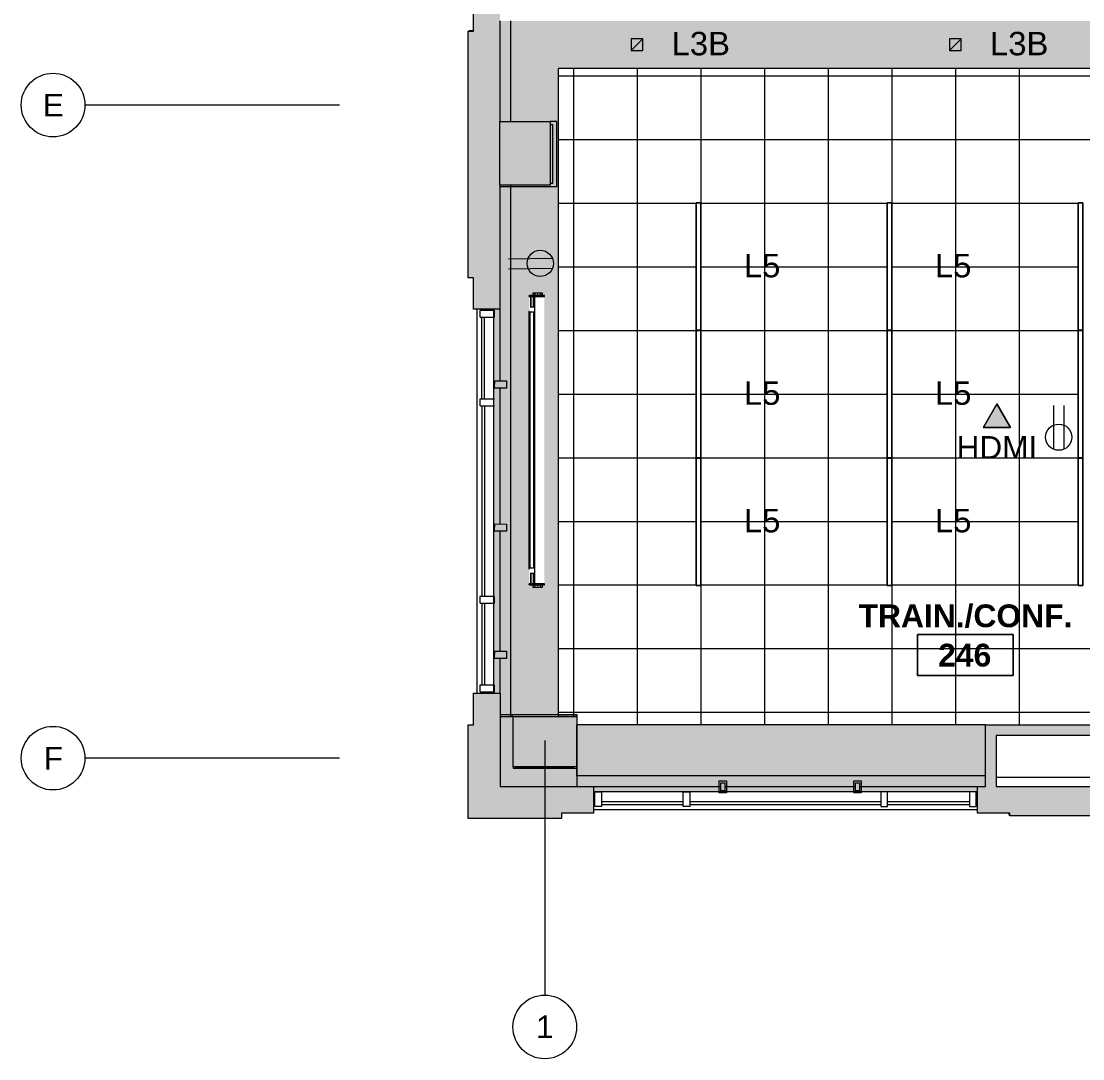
# Model space of a CAD drawing. Header units: inches. Extents: x 389 to 3083, y 11893 to 13691.
# Drawn here: x 389.3 to 789.4, y 12012.5 to 12403.8 of the extents above; entities that cross this region are included whole.
import ezdxf

# ---------------------------------------------------------------- set-up
doc = ezdxf.new("R2010")
doc.units = ezdxf.units.IN
doc.header["$MEASUREMENT"] = 0
for name, color, linetype, lineweight in [('X2$0$A-ANNO-NOTE', 131, 'Continuous', 9), ('X2$0$A-AREA-IDEN', 2, 'Continuous', 9), ('X2$0$A-CLNG', 13, 'Continuous', 13), ('X2$0$A-CLNG-PATT', 13, 'Continuous', 13), ('X2$0$A-Cols-Extr', 7, 'Continuous', 9), ('X2$0$A-DETL-GENF', 92, 'Continuous', 9), ('X2$0$A-GLAZ', 151, 'Continuous', 13), ('X2$0$A-WALL', 113, 'Continuous', 13), ('X2$0$A-Wall-Extr', 7, 'Continuous', 9), ('X2$0$A-WALL-PATT', 111, 'Continuous', 13), ('X2$0$E-ELEC-FIXT', 91, 'Continuous', 9), ('X2$0$E-LITE-EQPM', 33, 'Continuous', 9), ('X2$0$E-LITE-EQPM-IDEN', 33, 'Continuous', 9), ('X2$0$I-WALL', 2, 'Continuous', 9), ('X2$0$Plaza America_Tower 1_2nd Floor -REVIT_dwg', 8, 'Continuous', 9), ('X2$0$Q-SPCQ', 91, 'Continuous', 9), ('X2$0$S-COLS', 52, 'Continuous', 13), ('X2$0$S-GRID', 1, 'Continuous', 9), ('X2$0$S-GRID-IDEN', 1, 'Continuous', 9)]:
    doc.layers.add(name, color=color, linetype=linetype, lineweight=lineweight)
doc.styles.add('X2$0$Arial_3', font='arial.ttf', dxfattribs={"height": 8.851796})
doc.styles.add('X2$0$Swis721 Lt BT', font='swissl.ttf', dxfattribs={"height": 8.514638})
doc.styles.add('X2$0$Swis721 Lt BT_B', font='', dxfattribs={"height": 8.583975})
doc.styles.get('X2$0$Swis721 Lt BT_B').set_extended_font_data('Swis721 Lt BT', bold=True)

# ---------------------------------------------------------------- blocks, each defined once
blk = doc.blocks.new('X2$0$PS - Duplex - Duplex-4172790-FIRST FLOOR')
at = {"layer": 'X2$0$E-ELEC-FIXT'}
for p, q in [((1.375, 2.25), (-1.375, 2.25)), ((-1.375, 2.25), (-1.375, -2.25)), ((1.375, -2.25), (1.375, 2.25)), ((-1.375, -2.25), (1.375, -2.25))]:
    blk.add_line(p, q, dxfattribs=at)
blk = doc.blocks.new('X2$0$PS - Duplex - Duplex-V1-FIRST FLOOR')
at = {"layer": 'X2$0$E-ELEC-FIXT'}
for p, q in [((-1.375, -2.25), (-1.375, 2.25)), ((-1.375, 2.25), (1.375, 2.25)), ((-0.75, -1.5), (-0.75, 1.5)), ((-0.75, 1.5), (0.75, 1.5)), ((0.75, 1.5), (0.75, -1.5)), ((1.375, 2.25), (1.375, -2.25)), ((1.375, -2.25), (-1.375, -2.25)), ((0.75, -1.5), (-0.75, -1.5))]:
    blk.add_line(p, q, dxfattribs=at)
blk = doc.blocks.new('X2$0$Plaza America_Tower 1_2nd Floor -REVIT_dwg-5250115-FIRST FLOOR')
at = {"layer": 'X2$0$A-Cols-Extr'}
for p, q in [((25511.32, 12341.42), (25532.8, 12341.42)), ((25530.31, 12342.76), (25531.31, 12342.76))]:
    blk.add_line(p, q, dxfattribs=at)
at = {"layer": 'X2$0$A-Cols-Extr', "flags": 128}
for points in [[(25532.8, 12341.42), (25532.8, 12365.92), (25530.31, 12365.92)], [(25531.31, 12342.76), (25531.31, 12364.76), (25530.31, 12364.76)], [(25540.41, 12142.26), (25515.91, 12142.26), (25515.91, 12141.56)], [(25540.29, 12120.78), (25540.41, 12120.78), (25540.41, 12142.26)], [(25517.07, 12122.56), (25517.07, 12122.27), (25539.07, 12122.27), (25539.07, 12122.56)]]:
    blk.add_lwpolyline(points, dxfattribs=at)
at = {"layer": 'X2$0$A-GLAZ'}
for p, q in [((25502.57, 12295.17), (25502.57, 12150.42)), ((25504.57, 12261.29), (25504.57, 12292.17)), ((25505.57, 12261.29), (25505.57, 12292.17)), ((25511.38, 12214.18), (25511.38, 12265.43)), ((25503.89, 12258.79), (25509.32, 12258.79)), ((25504.57, 12258.79), (25504.57, 12186.79)), ((25505.57, 12258.79), (25505.57, 12186.79)), ((25511.38, 12166.18), (25511.38, 12211.43)), ((25504.57, 12184.29), (25504.57, 12153.42)), ((25505.57, 12184.29), (25505.57, 12153.42)), ((25511.38, 12150.42), (25511.38, 12163.43)), ((25546.57, 12115.17), (25594.58, 12115.17)), ((25596.08, 12115.17), (25645.35, 12115.17)), ((25646.85, 12115.17), (25691.32, 12115.17)), ((25580.44, 12109.42), (25549.57, 12109.42)), ((25549.57, 12108.42), (25580.44, 12108.42)), ((25654.94, 12109.42), (25582.94, 12109.42)), ((25582.94, 12108.42), (25654.94, 12108.42)), ((25688.32, 12109.42), (25657.44, 12109.42)), ((25657.44, 12108.42), (25688.32, 12108.42)), ((25691.32, 12106.42), (25546.57, 12106.42))]:
    blk.add_line(p, q, dxfattribs=at)
at = {"layer": 'X2$0$A-GLAZ', "flags": 128}
for points in [[(25511.38, 12268.18), (25511.38, 12295.17), (25511.32, 12295.17)], [(25503.89, 12292.17), (25509.32, 12292.17), (25509.32, 12294.67), (25503.82, 12294.67), (25503.82, 12292.17)], [(25509.32, 12261.29), (25503.82, 12261.29), (25503.82, 12258.79)], [(25503.89, 12184.29), (25509.32, 12184.29), (25509.32, 12186.79), (25503.82, 12186.79), (25503.82, 12184.29)], [(25503.89, 12150.92), (25509.32, 12150.92), (25509.32, 12153.42), (25503.82, 12153.42), (25503.82, 12150.92)]]:
    blk.add_lwpolyline(points, dxfattribs=at)
for points in [[(25547.07, 12113.17), (25549.57, 12113.17), (25549.57, 12107.67), (25547.07, 12107.67)], [(25582.94, 12113.17), (25582.94, 12107.67), (25580.44, 12107.67), (25580.44, 12113.17)], [(25654.94, 12113.17), (25654.94, 12107.67), (25657.44, 12107.67), (25657.44, 12113.17)], [(25688.32, 12113.17), (25688.32, 12107.67), (25690.82, 12107.67), (25690.82, 12113.17)]]:
    blk.add_lwpolyline(points, close=True, dxfattribs=at)
at = {"layer": 'X2$0$A-Wall-Extr'}
blk.add_line((25698.33, 12118.67), (25747.48, 12118.67), dxfattribs=at)
at = {"layer": 'X2$0$A-Wall-Extr', "flags": 128}
for points in [[(25501.32, 12400.17), (25499.57, 12400.17), (25499.57, 12400.01)], [(25501.32, 12400.17), (25499.57, 12400.17), (25499.57, 12400.01)], [(25511.32, 12341.42), (25532.8, 12341.42), (25532.8, 12365.92), (25530.31, 12365.92)], [(25540.41, 12115.17), (25540.41, 12142.26), (25511.38, 12142.26)], [(25540.41, 12115.17), (25540.41, 12142.26), (25511.38, 12142.26)], [(25703.32, 12105.17), (25703.32, 12104.43), (25703.48, 12104.43)], [(25703.48, 12104.43), (25703.32, 12104.43), (25703.32, 12105.17)]]:
    blk.add_lwpolyline(points, dxfattribs=at)
blk = doc.blocks.new('X2$0$Concrete-Rectangular-Column - 19 X 24-5195709-FIRST FLOOR')
at = {"layer": 'X2$0$S-COLS'}
blk.add_hatch(color=256, dxfattribs=at).paths.add_polyline_path([(-5.74, -12), (9.5, -12), (9.5, 12), (-9.5, 12), (-9.5, -12)], flags=0)
for p, q in [((-9.5, 12), (9.5, 12)), ((-9.5, -12), (-9.5, 12)), ((9.5, 12), (9.5, -12)), ((9.5, -12), (-9.5, -12))]:
    blk.add_line(p, q, dxfattribs=at)
blk = doc.blocks.new('X2$0$L-Recessed Square Downlight - 4_  wall washer-5288418-FIRST FLOOR')
at = {"layer": 'X2$0$E-LITE-EQPM'}
for p, q in [((-2.1875, -2.1875), (-2.1875, 2.1875)), ((-2.1875, 2.1875), (2.1875, 2.1875)), ((-2.1875, 2.1875), (2.1875, -2.1875)), ((2.1875, 2.1875), (2.1875, -2.1875)), ((2.1875, -2.1875), (-2.1875, -2.1875))]:
    blk.add_line(p, q, dxfattribs=at)
blk = doc.blocks.new('X2$0$Lighting-Recessed-Axis-Sculpt - SCR-B4-300-80-35-F-4-V5-FIRST FLOOR')
at = {"layer": 'X2$0$A-DETL-GENF'}
for p, q in [((24.085, 0.875), (-24.085, 0.875)), ((-24.085, 0.875), (-24.085, -0.875)), ((-24.085, 0.875), (24.085, 0.875)), ((-24.085, -0.875), (-24.085, 0.875)), ((24.085, -0.875), (24.085, 0.875)), ((24.085, 0.875), (24.085, -0.875)), ((-24.085, -0.875), (24.085, -0.875)), ((24.085, -0.875), (-24.085, -0.875))]:
    blk.add_line(p, q, dxfattribs=at)
blk = doc.blocks.new('X2$0$ElectricScreen_Contour-Electrol_HDTV-Format_Dalite - Parametric-V7-FIRST FLOOR')
at = {"layer": 'X2$0$Q-SPCQ'}
for p, q in [((-64.96, 0.93), (-64.96, 0.93)), ((-64.96, 0.76), (-64.96, 0.75)), ((-64.96, 0.75), (-64.96, -0.9)), ((-64.89, 1), (-64.58, 1)), ((-64.58, -1.15), (-64.58, 1)), ((-60.58, 0.48), (-64.58, 0.48)), ((-64.58, 0.33), (-60.58, 0.33)), ((-60.58, 0.69), (-60.58, -0.69)), ((-58.93, 1.13), (-58.93, 0.93)), ((38.16, 1.13), (-58.93, 1.13)), ((37.82, 0.73), (-58.58, 0.73)), ((-58.58, 0.73), (-58.58, -0.73)), ((37.82, -0.73), (37.82, 0.73)), ((38.16, 0.93), (38.16, 1.13)), ((39.82, -0.69), (39.82, 0.69)), ((43.82, 0.48), (39.82, 0.48)), ((39.82, 0.33), (43.82, 0.33)), ((43.82, 1), (43.82, -1.15)), ((43.82, 1), (44.13, 1)), ((44.2, -0.9), (44.2, 0.75)), ((-65.77, -0.33), (-65.77, -3.99)), ((-64.96, -0.33), (-65.77, -0.33)), ((-65.77, -3.99), (-64.96, -3.99)), ((-64.96, -0.9), (-64.96, -0.93)), ((-64.96, -0.93), (-64.96, -0.9)), ((-64.96, -1.68), (-64.96, -0.9)), ((-64.96, -0.93), (-64.96, -1.01)), ((-64.96, -1.01), (-64.96, -0.93)), ((-64.96, -1.01), (-64.96, -1.24)), ((-64.96, -1.24), (-64.96, -1.01)), ((-64.96, -1.24), (-64.96, -1.43)), ((-64.96, -1.43), (-64.96, -1.24)), ((-64.96, -1.43), (-64.96, -1.68)), ((-64.96, -1.68), (-64.96, -1.43)), ((-64.96, -1.68), (-64.96, -3.29)), ((-64.96, -3.29), (-64.96, -3.5)), ((-64.96, -3.5), (-64.96, -3.29)), ((-64.96, -4.41), (-64.96, -3.29)), ((-64.96, -3.5), (-64.96, -3.68)), ((-64.96, -3.68), (-64.96, -3.5)), ((-64.96, -3.68), (-64.96, -3.83)), ((-64.96, -3.83), (-64.96, -3.68)), ((-64.96, -3.83), (-64.96, -3.99)), ((-64.96, -3.99), (-64.96, -3.83)), ((-64.96, -3.99), (-64.96, -4.14)), ((-64.96, -4.14), (-64.96, -3.99)), ((-64.93, -1.14), (-64.93, -1.65)), ((-64.93, -3.29), (-64.93, -4.72)), ((-64.89, -1.15), (-64.58, -1.15)), ((-64.58, -0.63), (-60.58, -0.63)), ((-64.58, -1.12), (43.82, -1.12)), ((-64.58, -1.14), (-64.58, -1.2)), ((-64.58, -1.17), (-64.58, -1.15)), ((-64.58, -1.23), (-64.58, -1.17)), ((-64.58, -1.38), (-64.58, -1.23)), ((-64.58, -1.51), (-64.58, -1.38)), ((-64.58, -1.68), (-64.58, -1.51)), ((-64.58, -3.29), (-64.58, -1.68)), ((-64.58, -3.54), (-64.58, -3.29)), ((-64.58, -3.76), (-64.58, -3.54)), ((-64.58, -3.95), (-64.58, -3.76)), ((-64.58, -4.14), (-64.58, -3.95)), ((-58.58, -0.73), (37.82, -0.73)), ((39.82, -0.63), (43.82, -0.63)), ((43.82, -1.2), (43.82, -1.14)), ((43.82, -1.15), (43.82, -1.17)), ((43.82, -1.15), (44.13, -1.15)), ((43.82, -1.17), (43.82, -1.23)), ((43.82, -1.23), (43.82, -1.38)), ((43.82, -1.38), (43.82, -1.51)), ((43.82, -1.51), (43.82, -1.68)), ((43.82, -1.68), (43.82, -3.29)), ((43.82, -3.29), (43.82, -3.54)), ((43.82, -3.54), (43.82, -3.76)), ((43.82, -3.76), (43.82, -3.95)), ((43.82, -3.95), (43.82, -4.14)), ((44.16, -1.65), (44.16, -1.14)), ((44.16, -4.72), (44.16, -3.29)), ((45.01, -0.33), (44.2, -0.33)), ((44.2, -0.93), (44.2, -0.9)), ((44.2, -0.9), (44.2, -1.68)), ((44.2, -0.9), (44.2, -0.93)), ((44.2, -1.01), (44.2, -0.93)), ((44.2, -0.93), (44.2, -1.01)), ((44.2, -1.24), (44.2, -1.01)), ((44.2, -1.01), (44.2, -1.24)), ((44.2, -1.43), (44.2, -1.24)), ((44.2, -1.24), (44.2, -1.43)), ((44.2, -1.68), (44.2, -1.43)), ((44.2, -1.43), (44.2, -1.68)), ((44.2, -3.29), (44.2, -1.68)), ((44.2, -3.5), (44.2, -3.29)), ((44.2, -3.29), (44.2, -4.41)), ((44.2, -3.29), (44.2, -3.5)), ((44.2, -3.68), (44.2, -3.5)), ((44.2, -3.5), (44.2, -3.68)), ((44.2, -3.83), (44.2, -3.68)), ((44.2, -3.68), (44.2, -3.83)), ((44.2, -3.99), (44.2, -3.83)), ((44.2, -3.83), (44.2, -3.99)), ((44.2, -3.99), (45.01, -3.99)), ((44.2, -4.14), (44.2, -3.99)), ((44.2, -3.99), (44.2, -4.14)), ((45.01, -3.99), (45.01, -0.33)), ((-64.96, -4.14), (-64.96, -4.28)), ((-64.96, -4.28), (-64.96, -4.14)), ((-64.96, -4.28), (-64.96, -4.34)), ((-64.96, -4.34), (-64.96, -4.28)), ((-64.96, -4.34), (-64.96, -4.42)), ((-64.96, -4.42), (-64.96, -4.34)), ((-64.96, -4.5), (-64.96, -4.41)), ((-64.96, -4.43), (-64.96, -4.41)), ((-64.96, -4.42), (-64.96, -4.47)), ((-64.96, -4.47), (-64.96, -4.42)), ((-64.96, -4.44), (-64.96, -4.43)), ((-64.96, -4.46), (-64.96, -4.44)), ((-64.96, -4.48), (-64.96, -4.46)), ((-64.96, -4.47), (-64.96, -4.5)), ((-64.96, -4.5), (-64.96, -4.47)), ((-64.96, -4.49), (-64.96, -4.48)), ((-64.96, -4.5), (-64.96, -4.49)), ((-64.96, -4.5), (-64.93, -4.5)), ((-64.96, -4.5), (-64.96, -4.5)), ((-64.96, -4.5), (-64.96, -4.5)), ((-64.96, -4.5), (-64.96, -4.5)), ((-64.96, -4.5), (-64.96, -4.5)), ((-64.96, -4.68), (-64.96, -4.68)), ((-64.89, -4.75), (-64.58, -4.75)), ((-64.58, -4.31), (-64.58, -4.14)), ((-64.58, -4.49), (-64.58, -4.31)), ((-64.58, -4.56), (-64.58, -4.49)), ((-64.58, -4.65), (-64.58, -4.56)), ((-64.58, -4.71), (-64.58, -4.65)), ((-64.58, -4.75), (-64.58, -4.71)), ((-64.58, -4.71), (-64.58, -4.72)), ((-64.58, -4.75), (-64.58, -4.73)), ((-64.58, -4.75), (-64.58, -4.75)), ((-64.58, -4.75), (-64.58, -4.75)), ((43.82, -4.14), (43.82, -4.31)), ((43.82, -4.31), (43.82, -4.49)), ((43.82, -4.49), (43.82, -4.56)), ((43.82, -4.56), (43.82, -4.65)), ((43.82, -4.65), (43.82, -4.71)), ((43.82, -4.71), (43.82, -4.75)), ((43.82, -4.72), (43.82, -4.71)), ((43.82, -4.73), (43.82, -4.75)), ((43.82, -4.75), (44.13, -4.75)), ((43.82, -4.75), (43.82, -4.75)), ((43.82, -4.75), (43.82, -4.75)), ((44.16, -4.5), (44.2, -4.5)), ((44.2, -4.28), (44.2, -4.14)), ((44.2, -4.14), (44.2, -4.28)), ((44.2, -4.34), (44.2, -4.28)), ((44.2, -4.28), (44.2, -4.34)), ((44.2, -4.42), (44.2, -4.34)), ((44.2, -4.34), (44.2, -4.42)), ((44.2, -4.41), (44.2, -4.5)), ((44.2, -4.41), (44.2, -4.43)), ((44.2, -4.47), (44.2, -4.42)), ((44.2, -4.42), (44.2, -4.47)), ((44.2, -4.43), (44.2, -4.44)), ((44.2, -4.44), (44.2, -4.46)), ((44.2, -4.46), (44.2, -4.48)), ((44.2, -4.5), (44.2, -4.47)), ((44.2, -4.47), (44.2, -4.5)), ((44.2, -4.48), (44.2, -4.49)), ((44.2, -4.49), (44.2, -4.5)), ((44.2, -4.5), (44.2, -4.5)), ((44.2, -4.5), (44.2, -4.5)), ((44.2, -4.5), (44.2, -4.5)), ((44.2, -4.5), (44.2, -4.5)), ((44.2, -4.68), (44.2, -4.68))]:
    blk.add_line(p, q, dxfattribs=at)
at = {"layer": 'X2$0$Q-SPCQ', "flags": 128}
for points in [[(-64.96, 0.92), (-64.96, 0.92), (-64.96, 0.91), (-64.96, 0.91), (-64.96, 0.91)], [(-64.96, 0.92), (-64.96, 0.92), (-64.96, 0.92), (-64.96, 0.92), (-64.96, 0.92)], [(-64.96, 0.91), (-64.96, 0.9), (-64.96, 0.9), (-64.96, 0.89), (-64.96, 0.89), (-64.96, 0.88)], [(-64.96, 0.88), (-64.96, 0.88), (-64.96, 0.87), (-64.96, 0.86), (-64.96, 0.86), (-64.96, 0.85)], [(-64.96, 0.85), (-64.96, 0.84), (-64.96, 0.84), (-64.96, 0.83), (-64.96, 0.82), (-64.96, 0.81)], [(-64.96, 0.81), (-64.96, 0.8), (-64.96, 0.79), (-64.96, 0.79), (-64.96, 0.78), (-64.96, 0.77), (-64.96, 0.76)], [(44.2, 0.91), (44.2, 0.91), (44.2, 0.91), (44.2, 0.92), (44.2, 0.92)], [(44.2, 0.92), (44.2, 0.92), (44.2, 0.92), (44.2, 0.92), (44.2, 0.92)], [(44.2, 0.88), (44.2, 0.89), (44.2, 0.89), (44.2, 0.9), (44.2, 0.9), (44.2, 0.91)], [(44.2, 0.85), (44.2, 0.86), (44.2, 0.87), (44.2, 0.87), (44.2, 0.88), (44.2, 0.88)], [(44.2, 0.81), (44.2, 0.82), (44.2, 0.83), (44.2, 0.84), (44.2, 0.85), (44.2, 0.85)], [(44.2, 0.76), (44.2, 0.77), (44.2, 0.78), (44.2, 0.79), (44.2, 0.8), (44.2, 0.81), (44.2, 0.81)], [(44.2, 0.75), (44.2, 0.76), (44.2, 0.76)], [(-64.96, -3.53), (-64.96, -3.48), (-64.96, -3.42), (-64.96, -3.36), (-64.96, -3.31), (-64.96, -3.29)], [(-64.96, -3.74), (-64.96, -3.68), (-64.96, -3.63), (-64.96, -3.58), (-64.96, -3.53)], [(-64.96, -3.91), (-64.96, -3.86), (-64.96, -3.81), (-64.96, -3.76), (-64.96, -3.74)], [(-64.96, -4.1), (-64.96, -4.05), (-64.96, -4), (-64.96, -3.95), (-64.96, -3.91)], [(44.2, -3.29), (44.2, -3.34), (44.2, -3.4), (44.2, -3.45), (44.2, -3.51), (44.2, -3.53)], [(44.2, -3.53), (44.2, -3.59), (44.2, -3.64), (44.2, -3.69), (44.2, -3.74)], [(44.2, -3.74), (44.2, -3.79), (44.2, -3.84), (44.2, -3.89), (44.2, -3.91)], [(44.2, -3.91), (44.2, -3.96), (44.2, -4.01), (44.2, -4.06), (44.2, -4.1)], [(-64.96, -4.26), (-64.96, -4.22), (-64.96, -4.18), (-64.96, -4.13), (-64.96, -4.1)], [(-64.96, -4.43), (-64.96, -4.4), (-64.96, -4.36), (-64.96, -4.32), (-64.96, -4.29), (-64.96, -4.26)], [(-64.96, -4.41), (-64.96, -4.42), (-64.96, -4.43), (-64.96, -4.44), (-64.96, -4.45), (-64.96, -4.46)], [(-64.96, -4.5), (-64.96, -4.47), (-64.96, -4.44), (-64.96, -4.43)], [(-64.96, -4.46), (-64.96, -4.47), (-64.96, -4.48), (-64.96, -4.49), (-64.96, -4.5), (-64.96, -4.5)], [(-64.96, -4.5), (-64.96, -4.51), (-64.96, -4.52), (-64.96, -4.53), (-64.96, -4.54), (-64.96, -4.55), (-64.96, -4.56)], [(-64.96, -4.59), (-64.96, -4.57), (-64.96, -4.54), (-64.96, -4.52), (-64.96, -4.5)], [(-64.96, -4.56), (-64.96, -4.57), (-64.96, -4.58), (-64.96, -4.58), (-64.96, -4.59), (-64.96, -4.6), (-64.96, -4.6)], [(-64.96, -4.64), (-64.96, -4.63), (-64.96, -4.61), (-64.96, -4.59), (-64.96, -4.59)], [(-64.96, -4.6), (-64.96, -4.61), (-64.96, -4.62), (-64.96, -4.62), (-64.96, -4.63), (-64.96, -4.63)], [(-64.96, -4.63), (-64.96, -4.64), (-64.96, -4.65), (-64.96, -4.65), (-64.96, -4.66), (-64.96, -4.66), (-64.96, -4.66)], [(-64.96, -4.68), (-64.96, -4.67), (-64.96, -4.66), (-64.96, -4.65), (-64.96, -4.64)], [(-64.96, -4.66), (-64.96, -4.66), (-64.96, -4.67), (-64.96, -4.67), (-64.96, -4.67), (-64.96, -4.68), (-64.96, -4.68)], [(-64.96, -4.68), (-64.96, -4.68), (-64.96, -4.68), (-64.96, -4.68)], [(-64.96, -4.68), (-64.96, -4.68), (-64.96, -4.68), (-64.96, -4.68)], [(-64.89, -4.75), (-64.89, -4.75), (-64.89, -4.75), (-64.89, -4.75), (-64.9, -4.75), (-64.9, -4.75), (-64.9, -4.75), (-64.91, -4.75), (-64.91, -4.75), (-64.91, -4.75), (-64.91, -4.75), (-64.92, -4.75), (-64.92, -4.75), (-64.92, -4.75), (-64.92, -4.74), (-64.93, -4.74), (-64.93, -4.74), (-64.93, -4.74), (-64.93, -4.74), (-64.93, -4.74), (-64.94, -4.73), (-64.94, -4.73), (-64.94, -4.73), (-64.94, -4.73), (-64.94, -4.72), (-64.95, -4.72), (-64.95, -4.72), (-64.95, -4.72), (-64.95, -4.71), (-64.95, -4.71), (-64.95, -4.71), (-64.95, -4.71), (-64.95, -4.7), (-64.95, -4.7), (-64.96, -4.7), (-64.96, -4.7), (-64.96, -4.69), (-64.96, -4.69), (-64.96, -4.69)], [(44.2, -4.68), (44.2, -4.69), (44.2, -4.69), (44.2, -4.69), (44.19, -4.7), (44.19, -4.7), (44.19, -4.7), (44.19, -4.7), (44.19, -4.71), (44.19, -4.71), (44.19, -4.71), (44.19, -4.71), (44.19, -4.72), (44.19, -4.72), (44.18, -4.72), (44.18, -4.72), (44.18, -4.73), (44.18, -4.73), (44.18, -4.73), (44.18, -4.73), (44.17, -4.73), (44.17, -4.74), (44.17, -4.74), (44.17, -4.74), (44.17, -4.74), (44.16, -4.74), (44.16, -4.74), (44.16, -4.75), (44.16, -4.75), (44.15, -4.75), (44.15, -4.75), (44.15, -4.75), (44.15, -4.75), (44.14, -4.75), (44.14, -4.75), (44.14, -4.75), (44.13, -4.75), (44.13, -4.75), (44.13, -4.75), (44.13, -4.75), (44.13, -4.75)], [(44.2, -4.1), (44.2, -4.14), (44.2, -4.19), (44.2, -4.23), (44.2, -4.26)], [(44.2, -4.26), (44.2, -4.3), (44.2, -4.34), (44.2, -4.37), (44.2, -4.41), (44.2, -4.43)], [(44.2, -4.46), (44.2, -4.45), (44.2, -4.44), (44.2, -4.43), (44.2, -4.42), (44.2, -4.41)], [(44.2, -4.43), (44.2, -4.46), (44.2, -4.49), (44.2, -4.5)], [(44.2, -4.5), (44.2, -4.49), (44.2, -4.48), (44.2, -4.47), (44.2, -4.46), (44.2, -4.46)], [(44.2, -4.56), (44.2, -4.55), (44.2, -4.54), (44.2, -4.53), (44.2, -4.52), (44.2, -4.51), (44.2, -4.5)], [(44.2, -4.5), (44.2, -4.52), (44.2, -4.55), (44.2, -4.57), (44.2, -4.59)], [(44.2, -4.6), (44.2, -4.59), (44.2, -4.59), (44.2, -4.58), (44.2, -4.57), (44.2, -4.56), (44.2, -4.56)], [(44.2, -4.59), (44.2, -4.61), (44.2, -4.62), (44.2, -4.64), (44.2, -4.64)], [(44.2, -4.63), (44.2, -4.63), (44.2, -4.62), (44.2, -4.61), (44.2, -4.61), (44.2, -4.6)], [(44.2, -4.66), (44.2, -4.66), (44.2, -4.65), (44.2, -4.65), (44.2, -4.64), (44.2, -4.63), (44.2, -4.63)], [(44.2, -4.64), (44.2, -4.65), (44.2, -4.67), (44.2, -4.67), (44.2, -4.68)], [(44.2, -4.68), (44.2, -4.68), (44.2, -4.67), (44.2, -4.67), (44.2, -4.67), (44.2, -4.66), (44.2, -4.66)], [(44.2, -4.68), (44.2, -4.68), (44.2, -4.68), (44.2, -4.68), (44.2, -4.68)], [(44.2, -4.68), (44.2, -4.68), (44.2, -4.68), (44.2, -4.68)]]:
    blk.add_lwpolyline(points, dxfattribs=at)
at = {"layer": 'X2$0$Q-SPCQ'}
for centre, radius, start, end in [((-65.34, -1.09), 0.151, 0, 180), ((-65.34, -1.09), 0.151, 180, 360), ((-65.34, -3.24), 0.151, 0, 180), ((-65.34, -3.24), 0.151, 180, 360), ((-65.1, -2.16), 0.21, 45, 180), ((-65.1, -2.16), 0.21, 180, 315), ((44.34, -2.16), 0.21, 360, 135), ((44.34, -2.16), 0.21, 225, 360), ((44.58, -1.09), 0.151, 360, 180), ((44.58, -1.09), 0.151, 180, 360), ((44.58, -3.24), 0.151, 360, 180), ((44.58, -3.24), 0.151, 180, 360)]:
    blk.add_arc(centre, radius, start, end, dxfattribs=at)
for points in [[(-64.96, 0.93), (-64.96, 0.93), (-64.96, 0.94), (-64.95, 0.95), (-64.95, 0.96), (-64.94, 0.97), (-64.94, 0.98), (-64.93, 0.98), (-64.92, 0.99), (-64.91, 0.99), (-64.9, 0.99), (-64.89, 1), (-64.89, 1)], [(44.13, 1), (44.13, 1), (44.14, 0.99), (44.15, 0.99), (44.16, 0.99), (44.17, 0.98), (44.18, 0.98), (44.18, 0.97), (44.19, 0.96), (44.19, 0.95), (44.19, 0.94), (44.2, 0.93), (44.2, 0.93)], [(-64.96, -1.08), (-64.96, -1.08), (-64.96, -1.09), (-64.95, -1.1), (-64.95, -1.11), (-64.94, -1.12), (-64.94, -1.13), (-64.93, -1.13), (-64.92, -1.14), (-64.91, -1.14), (-64.9, -1.15), (-64.89, -1.15), (-64.89, -1.15)], [(44.13, -1.15), (44.13, -1.15), (44.14, -1.15), (44.15, -1.14), (44.16, -1.14), (44.17, -1.13), (44.18, -1.13), (44.18, -1.12), (44.19, -1.11), (44.19, -1.1), (44.19, -1.09), (44.2, -1.08), (44.2, -1.08)]]:
    blk.add_open_spline(points, degree=3, knots=[0, 0, 0, 0, 0.166667, 0.25, 0.333333, 0.416667, 0.5, 0.583333, 0.666667, 0.75, 0.833333, 1, 1, 1, 1], dxfattribs=at)
blk = doc.blocks.new('X2$0$Grid - Grid Head - Circle-50561-FIRST FLOOR')
at = {"layer": 'X2$0$S-GRID-IDEN'}
blk.add_circle((0, 0), 0.125, dxfattribs=at)
blk = doc.blocks.new('X2$0$Room Tag - Room Name and Number-3379422-FIRST FLOOR')
at = {"layer": 'X2$0$A-AREA-IDEN'}
for p, q in [((-0.1881, -0.1636), (-0.1881, -0.0018)), ((-0.1881, -0.0018), (0.1869, -0.0018)), ((0.1869, -0.0018), (-0.1881, -0.0018)), ((-0.1881, -0.0018), (-0.1881, -0.1636)), ((0.1869, -0.0018), (0.1869, -0.1636)), ((0.1869, -0.1636), (0.1869, -0.0018)), ((0.1869, -0.1636), (-0.1881, -0.1636)), ((-0.1881, -0.1636), (0.1869, -0.1636))]:
    blk.add_line(p, q, dxfattribs=at)

msp = doc.modelspace()

# ---------------------------------------------------------------- hatches: boundary and pattern name
at = {"layer": 'X2$0$A-ANNO-NOTE'}
msp.add_hatch(color=256, dxfattribs=at).paths.add_polyline_path([(751.89, 12250.58), (757.05, 12259.52), (762.21, 12250.58)], flags=0)
at = {"layer": 'X2$0$A-CLNG-PATT'}
h = msp.add_hatch(dxfattribs=at)
h.set_pattern_fill('FP2_63', color=256, style=0, pattern_type=2)
h.set_pattern_definition([(0, (-24941.6016, 0), (15.36, 3.84), [1.267, -10.253, 1.267, -10.253, -61.44]), (0, (-24941.6016, 0), (15.36, 3.84), [-23.04, 1.267, -21.773, 1.267, -10.253, -26.88]), (0, (-24941.6016, 0), (15.36, 3.84), [-57.6, 1.267, -6.413, 1.267, -17.933]), (120, (-24935.8416, 1.92), (-11.00553755, 11.3821502), [1.267, -10.253, 1.267, -10.253, -61.44]), (120, (-24935.8416, 1.92), (-11.00553755, 11.3821502), [-23.04, 1.267, -21.773, 1.267, -10.253, -26.88]), (120, (-24935.8416, 1.92), (-11.00553755, 11.3821502), [-57.6, 1.267, -6.413, 1.267, -17.933]), (240, (-24933.9216, 9.6), (-4.35446245, -15.2221502), [1.267, -10.253, 1.267, -10.253, -61.44]), (240, (-24933.9216, 9.6), (-4.35446245, -15.2221502), [-23.04, 1.267, -21.773, 1.267, -10.253, -26.88]), (240, (-24933.9216, 9.6), (-4.35446245, -15.2221502), [-57.6, 1.267, -6.413, 1.267, -17.933])])
h.paths.add_polyline_path([(749.72, 12113.17), (749.72, 12115.17), (752.73, 12115.17), (752.73, 12119.17), (598.68, 12119.17), (598.71, 12115.17), (604.97, 12115.17), (604.97, 12113.17), (700.38, 12113.17)], flags=0)
h.paths.add_polyline_path([(2630.46, 12113.17), (2710.45, 12113.17), (2710.45, 12120.17), (2609.88, 12120.17), (2609.88, 12116.17), (2630.46, 12116.17)], flags=0)
h.paths.add_polyline_path([(2786.25, 12113.17), (2915.46, 12113.17), (2915.46, 12116.17), (2921.83, 12116.17), (2921.83, 12120.17), (2770.45, 12120.17), (2770.45, 12113.17)], flags=0)
h.paths.add_polyline_path([(960.55, 12113.17), (1130.22, 12113.17), (1130.22, 12115.17), (1151.04, 12115.17), (1151.04, 12119.17), (930.04, 12119.17), (930.04, 12115.17), (950.38, 12115.17), (950.38, 12113.17), (950.68, 12113.17)], flags=0)
h.paths.add_polyline_path([(1430.38, 12113.17), (1509.71, 12113.17), (1509.71, 12116.42), (1514.71, 12116.42), (1514.71, 12119.17), (1410.04, 12119.17), (1410.04, 12115.17), (1430.38, 12115.17)], flags=0)
h.paths.add_polyline_path([(2090.04, 12113.17), (2090.04, 12116.17), (2110.87, 12116.17), (2110.87, 12120.17), (2004.87, 12120.17), (2004.87, 12116.23), (2009.71, 12116.23), (2009.71, 12113.17), (2013.18, 12113.17)], flags=0)
h.paths.add_polyline_path([(809.88, 12113.17), (890.22, 12113.17), (890.22, 12115.17), (911.04, 12115.17), (911.04, 12119.17), (809.88, 12119.17), (809.88, 12115.17)], flags=0)
h.paths.add_polyline_path([(1218.41, 12113.17), (1370.22, 12113.17), (1370.22, 12115.17), (1391.04, 12115.17), (1391.04, 12119.17), (1222.66, 12119.17), (1222.66, 12113.24), (1217.78, 12113.24), (1217.78, 12119.17), (1170.04, 12119.17), (1170.04, 12115.17), (1190.38, 12115.17), (1190.38, 12113.17), (1217.78, 12113.17)], flags=0)
h.paths.add_polyline_path([(2330.04, 12113.21), (2330.04, 12116.17), (2350.63, 12116.17), (2350.6, 12120.17), (2252.57, 12120.17), (2252.57, 12113.28), (2247.7, 12113.28), (2247.7, 12120.17), (2146.21, 12120.17), (2146.21, 12116.17), (2150.21, 12116.17), (2150.21, 12113.21), (2264.78, 12113.21)], flags=0)
h.paths.add_polyline_path([(2438.6, 12113.21), (2574.41, 12113.21), (2574.41, 12120.17), (2369.63, 12120.17), (2369.63, 12116.17), (2390.21, 12116.17), (2390.21, 12113.21)], flags=0)
h.paths.add_polyline_path([(2766.2, 12116.17), (2766.2, 12120.17), (2714.7, 12120.17), (2714.7, 12116.17), (2756.79, 12116.17)], flags=0)
h.paths.add_polyline_path([(2582.46, 12116.17), (2590.88, 12116.17), (2590.88, 12120.17), (2578.66, 12120.17), (2578.66, 12116.17)], flags=0)
h.paths.add_polyline_path([(2141.33, 12116.17), (2141.33, 12120.17), (2129.87, 12120.17), (2129.87, 12116.17), (2138.04, 12116.17)], flags=0)
h.paths.add_polyline_path([(2950.45, 12141.26), (2950.45, 12150.42), (2952.95, 12150.42), (2952.95, 12295.1), (2950.7, 12295.1), (2950.7, 12337.45), (2946.7, 12337.45), (2946.7, 12141.26), (2950.44, 12141.26)], flags=0)
h.paths.add_polyline_path([(573.78, 12141.56), (573.78, 12341.92), (569.72, 12341.92), (569.71, 12295.17), (567.46, 12295.17), (567.46, 12150.42), (569.78, 12150.42), (569.78, 12141.56)], flags=0)
h.paths.add_polyline_path([(2946.48, 12365.35), (2950.71, 12365.35), (2950.72, 12412.17), (2952.97, 12412.17), (2952.97, 12492.67), (2950.72, 12492.67), (2950.72, 12552.67), (2952.7, 12552.67), (2952.7, 12633.17), (2950.45, 12633.17), (2950.42, 12641.67), (2946.45, 12641.67), (2946.45, 12365.35)], flags=0)
h.paths.add_polyline_path([(569.72, 12365.92), (573.72, 12365.92), (573.72, 12403.92), (569.72, 12403.92), (569.72, 12385.92)], flags=0)
h.paths.add_polyline_path([(569.72, 12408.79), (573.72, 12408.79), (573.72, 12512.67), (569.72, 12512.67), (569.71, 12492.67), (567.72, 12492.67), (567.72, 12412.17), (569.72, 12412.17), (569.72, 12408.79)], flags=0)
h.paths.add_polyline_path([(2946.45, 12688.92), (2950.45, 12688.92), (2950.45, 12711.17), (2952.58, 12711.17), (2952.58, 12791.83), (2950.7, 12791.83), (2950.7, 12844.17), (2946.45, 12844.17), (2946.45, 12689.78)], flags=0)
h.paths.add_polyline_path([(2950.61, 12849.04), (2950.7, 12849.04), (2950.72, 12852.67), (2952.7, 12852.67), (2952.7, 12933.17), (2950.45, 12933.17), (2950.45, 12959.85), (2946.45, 12959.85), (2946.45, 12849.04), (2946.71, 12849.04)], flags=0)
h = msp.add_hatch(dxfattribs=at)
h.set_pattern_fill('FP2_1', color=256, style=0, pattern_type=2)
h.set_pattern_definition([(0, (-24941.6016, 0), (30.72, 7.68), [1.267, -21.773, 1.267, -21.773, -122.88]), (0, (-24941.6016, 0), (30.72, 7.68), [-46.08, 1.267, -44.813, 1.267, -21.773, -53.76]), (0, (-24941.6016, 0), (30.72, 7.68), [-115.2, 1.267, -14.093, 1.267, -37.133]), (120, (-24930.0816, 3.84), (-22.0110751, 22.7643004), [1.267, -21.773, 1.267, -21.773, -122.88]), (120, (-24930.0816, 3.84), (-22.0110751, 22.7643004), [-46.08, 1.267, -44.813, 1.267, -21.773, -53.76]), (120, (-24930.0816, 3.84), (-22.0110751, 22.7643004), [-115.2, 1.267, -14.093, 1.267, -37.133]), (240, (-24926.2416, 19.2), (-8.7089249, -30.4443004), [1.267, -21.773, 1.267, -21.773, -122.88]), (240, (-24926.2416, 19.2), (-8.7089249, -30.4443004), [-46.08, 1.267, -44.813, 1.267, -21.773, -53.76]), (240, (-24926.2416, 19.2), (-8.7089249, -30.4443004), [-115.2, 1.267, -14.093, 1.267, -37.133])])
h.paths.add_polyline_path([(752.73, 12119.17), (752.73, 12138.4), (598.71, 12138.4), (598.71, 12119.17), (700.38, 12119.17)], flags=0)
h.paths.add_polyline_path([(1251.26, 12119.17), (1391.04, 12119.17), (1391.04, 12138.4), (1251.26, 12138.4), (1251.26, 12428.38), (1496.71, 12463.2), (1496.71, 12138.4), (1410.04, 12138.4), (1410.04, 12119.17), (1514.71, 12119.17), (1514.71, 12483.93), (1250.52, 12446.45), (1250.52, 12475.51), (1222.52, 12475.51), (1222.52, 12474.26), (1218.27, 12474.26), (1218.27, 12475.51), (1194.52, 12475.51), (1194.52, 12438.51), (950.68, 12403.92), (949.51, 12403.92), (949.51, 12441.66), (923.63, 12441.66), (923.63, 12440.41), (919.38, 12440.41), (919.38, 12441.66), (893.51, 12441.66), (893.51, 12403.92), (573.72, 12403.92), (573.72, 12365.92), (588.71, 12365.92), (588.71, 12341.92), (573.78, 12341.92), (573.78, 12141.56), (591.78, 12141.56), (591.78, 12385.92), (893.51, 12385.92), (893.51, 12138.4), (809.88, 12138.4), (809.88, 12119.17), (911.04, 12119.17), (911.04, 12136.23), (919.38, 12136.23), (919.38, 12137.23), (923.63, 12137.23), (923.63, 12136.23), (930.04, 12136.23), (930.04, 12119.17), (1151.04, 12119.17), (1151.04, 12138.4), (950.68, 12138.4), (950.68, 12385.74), (1189.65, 12419.64), (1189.65, 12138.4), (1170.04, 12138.4), (1170.04, 12119.17), (1217.78, 12119.17), (1217.78, 12136.17), (1218.27, 12136.17), (1218.27, 12137.42), (1222.52, 12137.42), (1222.52, 12136.17), (1222.66, 12136.17), (1222.66, 12119.17)], flags=0)
h.paths.add_polyline_path([(990.11, 12129.59), (990.46, 12128.7), (990.59, 12128.69), (990.67, 12128.76), (990.68, 12128.87), (990.61, 12128.96), (990.5, 12128.98), (990.41, 12128.91), (990.37, 12128.87), (990.19, 12129.36)], flags=0)
h.paths.add_polyline_path([(1100.89, 12129.59), (1100.6, 12128.87), (1100.53, 12128.96), (1100.42, 12128.98), (1100.33, 12128.91), (1100.32, 12128.79), (1100.38, 12128.7), (1100.5, 12128.69), (1100.59, 12128.76), (1100.81, 12129.36)], flags=0)
h.paths.add_polyline_path([(1058.89, 12125.2), (990.95, 12125.2), (990.92, 12125.93), (990.11, 12125.93), (990.11, 12129.59), (990.92, 12129.59), (990.96, 12130.91), (990.99, 12130.92), (996.95, 12130.89), (996.95, 12131.06), (1094.04, 12131.06), (1094.04, 12130.89), (1100.07, 12130.86), (1100.08, 12129.59), (1100.89, 12129.59), (1100.89, 12125.93), (1100.08, 12125.93), (1100.04, 12125.2), (1069.75, 12125.2)], flags=0)
h.paths.add_polyline_path([(1100.89, 12125.93), (1100.53, 12126.81), (1100.4, 12126.82), (1100.33, 12126.76), (1100.31, 12126.64), (1100.38, 12126.55), (1100.5, 12126.53), (1100.59, 12126.61), (1100.62, 12126.64), (1100.81, 12126.16)], flags=0)
h.paths.add_polyline_path([(990.11, 12125.93), (990.39, 12126.64), (990.46, 12126.55), (990.58, 12126.53), (990.67, 12126.61), (990.68, 12126.72), (990.61, 12126.81), (990.5, 12126.83), (990.41, 12126.76), (990.19, 12126.16)], flags=0)
h.paths.add_polyline_path([(1100.22, 12127.55), (1100.37, 12127.61), (1100.43, 12127.76), (1100.37, 12127.91), (1100.22, 12127.97), (1100.08, 12127.91), (1100.12, 12127.58), (1100.17, 12127.55)], flags=0)
h.paths.add_polyline_path([(990.78, 12127.55), (990.92, 12127.61), (990.88, 12127.94), (990.72, 12127.96), (990.59, 12127.86), (990.57, 12127.7), (990.67, 12127.58), (990.72, 12127.55)], flags=0)
h.paths.add_polyline_path([(582.13, 12190.41), (583.01, 12190.77), (583.02, 12190.9), (582.95, 12190.98), (582.84, 12190.99), (582.75, 12190.92), (582.73, 12190.81), (582.8, 12190.72), (582.84, 12190.68), (582.36, 12190.5)], flags=0)
h.paths.add_polyline_path([(582.13, 12301.2), (582.84, 12300.91), (582.75, 12300.84), (582.73, 12300.73), (582.8, 12300.64), (582.92, 12300.62), (583.01, 12300.69), (583.02, 12300.81), (582.95, 12300.9), (582.7, 12300.99)], flags=0)
h.paths.add_polyline_path([(585.78, 12301.2), (584.9, 12300.84), (584.89, 12300.71), (584.95, 12300.64), (585.07, 12300.62), (585.16, 12300.69), (585.18, 12300.81), (585.11, 12300.9), (585.07, 12300.93), (585.67, 12301.16)], flags=0)
h.paths.add_polyline_path([(585.07, 12190.41), (582.13, 12190.41), (582.13, 12191.23), (580.8, 12191.27), (580.79, 12191.3), (580.78, 12197.26), (580.66, 12197.26), (580.66, 12294.35), (580.83, 12294.35), (580.86, 12300.38), (582.13, 12300.38), (582.13, 12301.2), (585.78, 12301.2), (585.78, 12300.38), (586.51, 12300.35), (586.51, 12191.26), (585.78, 12191.23), (585.78, 12190.41), (585.11, 12190.41)], flags=0)
h.paths.add_polyline_path([(585.78, 12190.41), (585.07, 12190.7), (585.16, 12190.77), (585.18, 12190.89), (585.11, 12190.98), (584.99, 12190.99), (584.9, 12190.91), (584.88, 12190.81), (584.95, 12190.72), (585.55, 12190.5)], flags=0)
h.paths.add_polyline_path([(583.95, 12190.87), (584.1, 12190.94), (584.16, 12191.08), (584.1, 12191.23), (583.77, 12191.19), (583.75, 12191.03), (583.85, 12190.9), (583.9, 12190.88)], flags=0)
h.paths.add_polyline_path([(1504.67, 12262.54), (1505.55, 12262.9), (1505.56, 12263.03), (1505.49, 12263.11), (1505.38, 12263.12), (1505.29, 12263.05), (1505.27, 12262.94), (1505.34, 12262.85), (1505.38, 12262.81), (1504.9, 12262.63)], flags=0)
h.paths.add_polyline_path([(1504.67, 12373.33), (1505.38, 12373.04), (1505.29, 12372.97), (1505.27, 12372.86), (1505.34, 12372.77), (1505.47, 12372.75), (1505.55, 12372.82), (1505.56, 12372.93), (1505.49, 12373.03), (1504.9, 12373.25)], flags=0)
h.paths.add_polyline_path([(1505.47, 12262.54), (1504.67, 12262.54), (1504.67, 12263.36), (1503.34, 12263.4), (1503.33, 12263.43), (1503.32, 12269.39), (1503.2, 12269.39), (1503.2, 12366.48), (1503.37, 12366.48), (1503.4, 12372.51), (1504.67, 12372.51), (1504.67, 12373.33), (1508.32, 12373.33), (1508.33, 12372.51), (1509.05, 12372.48), (1509.05, 12263.39), (1508.32, 12263.36), (1508.32, 12262.54), (1505.52, 12262.54)], flags=0)
h.paths.add_polyline_path([(1508.32, 12262.54), (1507.61, 12262.83), (1507.7, 12262.9), (1507.72, 12263.01), (1507.65, 12263.11), (1507.53, 12263.12), (1507.44, 12263.04), (1507.42, 12262.94), (1507.49, 12262.85), (1508.1, 12262.63)], flags=0)
h.paths.add_polyline_path([(1506.49, 12263), (1506.64, 12263.06), (1506.7, 12263.21), (1506.64, 12263.36), (1506.31, 12263.32), (1506.29, 12263.16), (1506.39, 12263.03), (1506.44, 12263.01)], flags=0)
h.paths.add_polyline_path([(584.1, 12300.38), (584.14, 12300.42), (584.16, 12300.58), (584.06, 12300.71), (583.9, 12300.73), (583.77, 12300.63), (583.75, 12300.47), (583.81, 12300.38), (584.06, 12300.38)], flags=0)
h.paths.add_polyline_path([(1506.6, 12372.51), (1506.68, 12372.55), (1506.7, 12372.71), (1506.6, 12372.84), (1506.44, 12372.86), (1506.31, 12372.76), (1506.29, 12372.6), (1506.35, 12372.51), (1506.39, 12372.51)], flags=0)
h.paths.add_polyline_path([(1507.57, 12372.74), (1507.68, 12372.79), (1507.72, 12372.9), (1507.68, 12373), (1507.65, 12373.08), (1507.44, 12372.97), (1507.43, 12372.84), (1507.49, 12372.77), (1507.53, 12372.75)], flags=0)
h.paths.add_polyline_path([(940.61, 12404.16), (902.4, 12404.16), (902.4, 12408.41), (940.61, 12408.41), (940.61, 12404.66)], flags=0)
h.paths.add_polyline_path([(940.61, 12408.66), (902.4, 12408.66), (902.4, 12412.91), (940.61, 12412.91), (940.61, 12411.06)], flags=0)
h.paths.add_polyline_path([(940.61, 12413.25), (902.4, 12413.25), (902.4, 12417.5), (940.61, 12417.5)], flags=0)
h.paths.add_polyline_path([(914.03, 12417.75), (902.4, 12417.75), (902.4, 12422), (940.61, 12422), (940.61, 12417.75), (917.66, 12417.75)], flags=0)
h.paths.add_polyline_path([(940.61, 12422.33), (902.4, 12422.33), (902.4, 12426.58), (940.61, 12426.58)], flags=0)
h.paths.add_polyline_path([(917.66, 12426.83), (902.4, 12426.83), (902.4, 12431.08), (940.61, 12431.08), (940.61, 12426.83), (927.5, 12426.83)], flags=0)
h.paths.add_polyline_path([(934.3, 12431.41), (902.4, 12431.41), (902.4, 12435.66), (940.61, 12435.66), (940.61, 12431.41)], flags=0)
h.paths.add_polyline_path([(917.66, 12435.91), (902.4, 12435.91), (902.4, 12440.16), (940.61, 12440.16), (940.61, 12435.91)], flags=0)
h.paths.add_polyline_path([(1225.52, 12438.01), (1199.19, 12438.01), (1199.19, 12442.26), (1241.61, 12442.26), (1241.61, 12438.01)], flags=0)
h.paths.add_polyline_path([(1199.19, 12442.51), (1199.19, 12446.76), (1241.61, 12446.76), (1241.61, 12442.51), (1221.85, 12442.51)], flags=0)
h.paths.add_polyline_path([(1199.19, 12447.09), (1199.19, 12451.34), (1241.61, 12451.34), (1241.61, 12447.09), (1221.85, 12447.09)], flags=0)
h.paths.add_polyline_path([(1221.85, 12451.59), (1199.19, 12451.59), (1199.19, 12455.84), (1241.61, 12455.84), (1241.61, 12451.59), (1240.62, 12451.59)], flags=0)
h.paths.add_polyline_path([(1199.19, 12456.18), (1199.19, 12460.43), (1241.61, 12460.43), (1241.61, 12456.18), (1221.85, 12456.18)], flags=0)
h.paths.add_polyline_path([(1241.61, 12460.68), (1199.19, 12460.68), (1199.19, 12464.93), (1241.61, 12464.93), (1241.61, 12463.2)], flags=0)
h.paths.add_polyline_path([(1199.19, 12465.26), (1199.19, 12469.51), (1241.61, 12469.51), (1241.61, 12465.26), (1214.28, 12465.26)], flags=0)
h.paths.add_polyline_path([(1241.61, 12469.76), (1199.19, 12469.76), (1199.19, 12474.01), (1241.61, 12474.01), (1241.61, 12470.05)], flags=0)
at = {"layer": 'X2$0$A-WALL-PATT'}
for points in [[(569.72, 12400.01), (569.71, 12412.17), (559.72, 12412.17), (559.72, 12400.01), (569.23, 12400.01)], [(559.72, 12307.01), (569.72, 12307.01), (569.72, 12400.01), (557.72, 12400.01), (557.72, 12307.01)], [(569.72, 12295.17), (569.7, 12307.01), (559.72, 12307.01), (559.72, 12295.17), (569.71, 12295.17)], [(569.78, 12138.42), (569.78, 12150.42), (559.78, 12150.42), (559.78, 12138.42), (569.71, 12138.42)], [(573.78, 12122.17), (574.78, 12122.17), (574.78, 12122.56), (574.68, 12122.56), (574.68, 12141.56), (569.78, 12141.56), (569.78, 12122.17)], [(569.78, 12115.17), (569.78, 12138.42), (557.78, 12138.42), (557.78, 12115.17), (569.71, 12115.17)], [(752.73, 12115.17), (756.73, 12115.17), (756.73, 12138.4), (752.73, 12138.4), (752.73, 12115.17)], [(756.73, 12134.4), (809.88, 12134.4), (809.88, 12138.4), (756.73, 12138.4)], [(574.68, 12115.17), (598.68, 12115.17), (598.68, 12122.17), (569.78, 12122.17), (569.78, 12115.17), (574.48, 12115.17)], [(592.97, 12103.17), (592.97, 12115.17), (557.78, 12115.17), (557.78, 12103.17), (591.78, 12103.17)], [(598.71, 12105.17), (604.97, 12105.17), (604.97, 12115.17), (592.97, 12115.17), (592.97, 12105.17), (598.68, 12105.17)], [(749.72, 12105.17), (761.88, 12105.17), (761.88, 12115.17), (749.72, 12115.17), (749.72, 12113.17)], [(761.88, 12104.17), (797.72, 12104.17), (797.72, 12115.17), (761.88, 12115.17), (761.88, 12105.17)]]:
    msp.add_hatch(color=256, dxfattribs=at).paths.add_polyline_path(points, flags=0)

# ---------------------------------------------------------------- linework, layer by layer
at = {"layer": 'X2$0$A-ANNO-NOTE'}
for p, q in [((572.94, 12314.18), (589.46, 12314.45)), ((573, 12310.35), (589.52, 12310.62)), ((757.05, 12259.52), (751.89, 12250.58)), ((757.05, 12259.52), (751.89, 12250.58)), ((762.21, 12250.58), (757.05, 12259.52)), ((757.05, 12259.52), (762.21, 12250.58)), ((778.42, 12258.88), (778.42, 12242.35)), ((782.26, 12258.88), (782.26, 12242.35)), ((751.89, 12250.58), (762.21, 12250.58)), ((762.21, 12250.58), (751.89, 12250.58))]:
    msp.add_line(p, q, dxfattribs=at)
for centre in [(584.93, 12312.46), (780.34, 12246.92)]:
    msp.add_circle(centre, 4.95, dxfattribs=at)
at = {"layer": 'X2$0$A-CLNG'}
for p, q in [((573.72, 12403.92), (573.72, 12365.92)), ((893.51, 12385.92), (591.78, 12385.92)), ((591.78, 12141.56), (591.78, 12385.92)), ((573.78, 12341.92), (573.78, 12141.56)), ((567.46, 12150.42), (567.46, 12295.17)), ((598.79, 12141.65), (591.78, 12141.65)), ((598.79, 12138.4), (598.79, 12141.65)), ((598.71, 12119.17), (598.71, 12138.4)), ((752.73, 12138.4), (598.71, 12138.4)), ((752.73, 12119.17), (598.68, 12119.17)), ((749.72, 12113.17), (604.97, 12113.17))]:
    msp.add_line(p, q, dxfattribs=at)
at = {"layer": 'X2$0$A-CLNG-PATT'}
for p, q in [((591.78, 12383.19), (893.51, 12383.19)), ((597.41, 12385.92), (597.41, 12141.65)), ((621.41, 12385.92), (621.41, 12138.4)), ((645.41, 12385.92), (645.41, 12138.4)), ((669.41, 12385.92), (669.41, 12138.4)), ((693.41, 12385.92), (693.41, 12138.4)), ((717.41, 12385.92), (717.41, 12138.4)), ((741.41, 12385.92), (741.41, 12138.4)), ((765.41, 12385.92), (765.41, 12138.4)), ((591.78, 12359.19), (893.51, 12359.19)), ((591.78, 12335.19), (643.66, 12335.19)), ((645.41, 12335.19), (715.66, 12335.19)), ((717.41, 12335.19), (787.66, 12335.19)), ((591.78, 12311.19), (643.66, 12311.19)), ((645.41, 12311.19), (715.66, 12311.19)), ((717.41, 12311.19), (787.66, 12311.19)), ((591.78, 12287.19), (643.66, 12287.19)), ((645.41, 12287.19), (715.66, 12287.19)), ((717.41, 12287.19), (787.66, 12287.19)), ((591.78, 12263.19), (643.66, 12263.19)), ((645.41, 12263.19), (715.66, 12263.19)), ((717.41, 12263.19), (787.66, 12263.19)), ((591.78, 12239.19), (643.66, 12239.19)), ((645.41, 12239.19), (715.66, 12239.19)), ((717.41, 12239.19), (787.66, 12239.19)), ((591.78, 12215.19), (643.66, 12215.19)), ((645.41, 12215.19), (715.66, 12215.19)), ((717.41, 12215.19), (787.66, 12215.19)), ((591.78, 12191.19), (643.66, 12191.19)), ((645.41, 12191.19), (715.66, 12191.19)), ((717.41, 12191.19), (787.66, 12191.19)), ((591.78, 12167.19), (893.51, 12167.19)), ((591.78, 12143.19), (893.51, 12143.19))]:
    msp.add_line(p, q, dxfattribs=at)
at = {"layer": 'X2$0$A-WALL'}
for p, q in [((559.72, 12400.01), (559.72, 12412.17)), ((569.72, 12403.92), (569.72, 12365.92)), ((557.72, 12307.01), (557.72, 12400.01)), ((557.72, 12400.01), (559.72, 12400.01)), ((569.72, 12341.92), (569.72, 12295.17)), ((559.72, 12307.01), (557.72, 12307.01)), ((559.72, 12295.17), (559.72, 12307.01)), ((569.72, 12295.17), (559.72, 12295.17)), ((559.78, 12138.42), (559.78, 12150.42)), ((559.78, 12150.42), (569.78, 12150.42)), ((569.78, 12150.42), (569.78, 12115.17)), ((557.78, 12103.17), (557.78, 12138.42)), ((557.78, 12138.42), (559.78, 12138.42)), ((752.73, 12115.17), (752.73, 12138.4)), ((752.73, 12138.4), (809.88, 12138.4)), ((756.73, 12134.4), (756.73, 12115.17)), ((805.88, 12134.4), (756.73, 12134.4)), ((574.78, 12122.17), (598.68, 12122.17)), ((598.68, 12122.17), (598.68, 12115.17)), ((569.78, 12115.17), (604.97, 12115.17)), ((604.97, 12115.17), (604.97, 12105.17)), ((749.72, 12115.17), (752.73, 12115.17)), ((749.72, 12105.17), (749.72, 12115.17)), ((756.73, 12115.17), (805.88, 12115.17)), ((592.97, 12103.17), (557.78, 12103.17)), ((604.97, 12105.17), (592.97, 12105.17)), ((592.97, 12105.17), (592.97, 12103.17)), ((761.88, 12105.17), (749.72, 12105.17)), ((761.88, 12104.17), (761.88, 12105.17)), ((797.72, 12104.17), (761.88, 12104.17))]:
    msp.add_line(p, q, dxfattribs=at)
at = {"layer": 'X2$0$I-WALL'}
for p, q in [((569.78, 12141.56), (574.68, 12141.56)), ((574.78, 12122.56), (574.78, 12122.17))]:
    msp.add_line(p, q, dxfattribs=at)
at = {"layer": 'X2$0$S-GRID'}
for p, q in [((509.31, 12372.17), (413.31, 12372.17)), ((586.63, 12132.53), (586.63, 12036.53)), ((509.31, 12125.89), (413.31, 12125.89))]:
    msp.add_line(p, q, dxfattribs=at)

# ---------------------------------------------------------------- block references
at = {"layer": 'X2$0$A-AREA-IDEN', "xscale": 95.99999999999994, "yscale": 95.99999999999994, "zscale": 95.99999999999994}
msp.add_blockref('X2$0$Room Tag - Room Name and Number-3379422-FIRST FLOOR', (745.2, 12172.72), dxfattribs=at)
at = {"layer": 'X2$0$E-ELEC-FIXT', "extrusion": (0, 0, -1), "rotation": 90.26671950689473}
for p in [(-570, 12266.81), (-570, 12212.81), (-570, 12164.81)]:
    msp.add_blockref('X2$0$PS - Duplex - Duplex-4172790-FIRST FLOOR', p, dxfattribs=at)
at = {"layer": 'X2$0$E-ELEC-FIXT'}
for p in [(653.73, 12115.1), (704.5, 12115.1)]:
    msp.add_blockref('X2$0$PS - Duplex - Duplex-V1-FIRST FLOOR', p, dxfattribs=at)
at = {"layer": 'X2$0$E-LITE-EQPM', "extrusion": (0, 0, -1), "rotation": 180}
for p in [(-621.41, 12394.92), (-741.41, 12394.92)]:
    msp.add_blockref('X2$0$L-Recessed Square Downlight - 4_  wall washer-5288418-FIRST FLOOR', p, dxfattribs=at)
at = {"layer": 'X2$0$E-LITE-EQPM', "rotation": 89.99999999999999}
for p in [(644.54, 12311.19), (716.54, 12311.19), (788.54, 12311.19), (644.54, 12263.14), (716.54, 12263.14), (788.54, 12263.14), (644.54, 12215.05), (716.54, 12215.05), (788.54, 12215.05)]:
    msp.add_blockref('X2$0$Lighting-Recessed-Axis-Sculpt - SCR-B4-300-80-35-F-4-V5-FIRST FLOOR', p, dxfattribs=at)
at = {"layer": 'X2$0$Plaza America_Tower 1_2nd Floor -REVIT_dwg'}
msp.add_blockref('X2$0$Plaza America_Tower 1_2nd Floor -REVIT_dwg-5250115-FIRST FLOOR', (-24941.6, 0), dxfattribs=at)
at = {"layer": 'X2$0$Q-SPCQ', "rotation": 89.99999999999991}
msp.add_blockref('X2$0$ElectricScreen_Contour-Electrol_HDTV-Format_Dalite - Parametric-V7-FIRST FLOOR', (581.79, 12256.19), dxfattribs=at)
at = {"layer": 'X2$0$S-COLS'}
msp.add_blockref('X2$0$Concrete-Rectangular-Column - 19 X 24-5195709-FIRST FLOOR', (579.21, 12353.92), dxfattribs=at)
at = {"layer": 'X2$0$S-COLS', "rotation": 270}
msp.add_blockref('X2$0$Concrete-Rectangular-Column - 19 X 24-5195709-FIRST FLOOR', (586.68, 12132.06), dxfattribs=at)
at = {"layer": 'X2$0$S-GRID-IDEN', "xscale": 95.99999999999994, "yscale": 95.99999999999994, "zscale": 95.99999999999994}
for p, rotation in [((401.31, 12372.17), 90), ((401.31, 12125.89), 90), ((586.63, 12024.53), 180)]:
    msp.add_blockref('X2$0$Grid - Grid Head - Circle-50561-FIRST FLOOR', p, dxfattribs=dict(at, rotation=rotation))

# ---------------------------------------------------------------- texts
at = {"layer": 'X2$0$A-ANNO-NOTE', "insert": (757.05, 12247.34), "char_height": 8.515, "width": 34.884, "attachment_point": 2, "line_spacing_factor": 1.00667, "style": 'X2$0$Swis721 Lt BT'}
msp.add_mtext('HDMI', dxfattribs=at)
at = {"layer": 'X2$0$A-AREA-IDEN', "char_height": 8.584, "attachment_point": 2, "line_spacing_factor": 0.998538, "style": 'X2$0$Swis721 Lt BT_B'}
for s, insert, width in [('TRAIN./CONF.', (745.21, 12183.86), 90.72), ('246', (744.92, 12169.03), 23.004)]:
    msp.add_mtext(s, dxfattribs=dict(at, insert=insert, width=width))
at = {"layer": 'X2$0$E-LITE-EQPM-IDEN', "char_height": 8.852, "attachment_point": 2, "line_spacing_factor": 0.938532, "style": 'X2$0$Arial_3'}
for s, insert, width in [('L3B', (645.44, 12399.77), 26.244), ('L3B', (765.44, 12399.77), 26.244), ('L5', (668.57, 12316.04), 16.416), ('L5', (740.57, 12316.04), 16.416), ('L5', (668.57, 12267.99), 16.416), ('L5', (740.57, 12267.99), 16.416), ('L5', (668.57, 12219.9), 16.416), ('L5', (740.57, 12219.9), 16.416)]:
    msp.add_mtext(s, dxfattribs=dict(at, insert=insert, width=width))

# ---------------------------------------------------------------- next in the draw order: texts
at = {"layer": 'X2$0$S-GRID-IDEN', "char_height": 8.51, "attachment_point": 2, "line_spacing_factor": 1.00667, "style": 'X2$0$Swis721 Lt BT', "bg_fill": 3, "box_fill_scale": 1.25, "bg_fill_color": 0, "bg_fill_transparency": 0}
for s, insert, width in [('E', (401.41, 12376.39), 8.64), ('F', (401.41, 12130.11), 8.1), ('1', (586.63, 12028.86), 7.56)]:
    msp.add_mtext(s, dxfattribs=dict(at, insert=insert, width=width))

doc.saveas('drawing.dxf')
